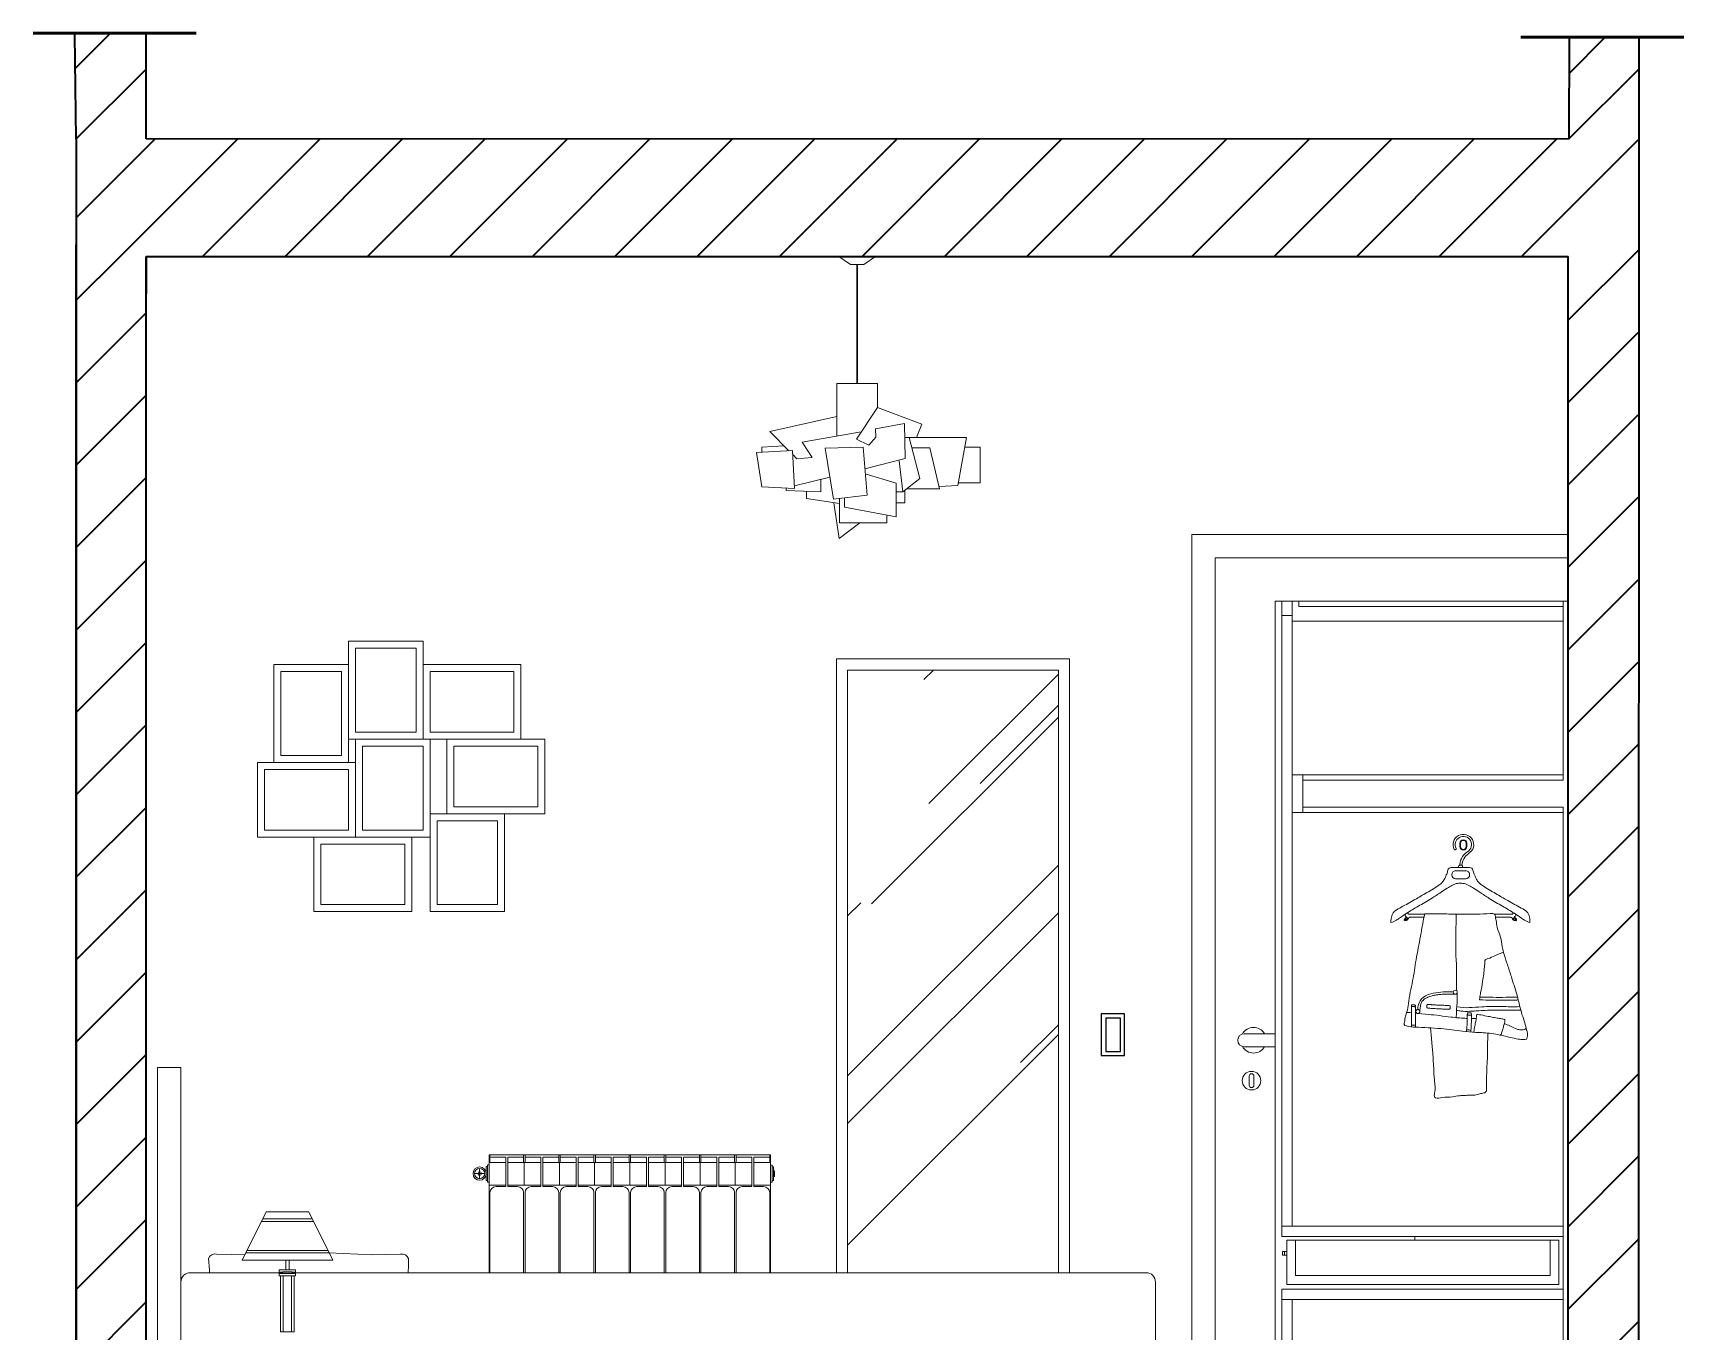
# Model space of a CAD drawing. Header units: millimetres. Extents: x 3179 to 4333, y 961 to 2155.
# Drawn here: x 3978.6 to 4332.7, y 1858.5 to 2137.1 of the extents above; entities that cross this region are included whole.
import ezdxf

# ---------------------------------------------------------------- set-up
doc = ezdxf.new("R2010")
doc.units = ezdxf.units.MM
for name, color, linetype, lineweight in [('A-FURN', 8, 'Continuous', 18), ('A-GLAZ-FULL', 4, 'Continuous', 25), ('A-SECT-MCUT', 7, 'Continuous', 35), ('A-WALL-FULL-EXT', 3, 'Continuous', 35), ('A-WALL-FULL-EXTR', 3, 'Continuous', 35), ('QUOTE', 5, 'Continuous', 13)]:
    doc.layers.add(name, color=color, linetype=linetype, lineweight=lineweight)
doc.layers.add('A-FURN2', color=2, linetype='Continuous')

# ---------------------------------------------------------------- blocks, each defined once
blk = doc.blocks.new('cruccia 4521')
at = {"layer": 'A-FURN'}
for p, q in [((5.6079, 81.3177), (5.5789, 81.3177)), ((5.6079, 81.2941), (5.5789, 81.2941)), ((5.5912, 81.2816), (5.5927, 81.2816)), ((5.5942, 81.2816), (5.5927, 81.2816)), ((5.4454, 81.1931), (5.4903, 81.1931)), ((5.4885, 81.1844), (5.4481, 81.1844)), ((5.7213, 81.1931), (5.6906, 81.1931)), ((5.6929, 81.1844), (5.7372, 81.1844)), ((5.74, 81.1931), (5.7213, 81.1931))]:
    blk.add_line(p, q, dxfattribs=at)
for points in [[(5.5705, 81.327), (5.5927, 81.327)], [(5.6149, 81.327), (5.5927, 81.327)]]:
    blk.add_lwpolyline(points, dxfattribs=at)
for centre, radius, start, end in [((5.601, 81.3921), 0.0296, 300.5941, 207.8432), ((5.601, 81.3921), 0.0236, 300.0419, 207.8432), ((5.5775, 81.3797), 0.003, 207.8432, 27.8432), ((5.5797, 81.3059), 0.0119, 93.9499, 266.0501), ((5.6071, 81.3059), 0.0119, 273.9499, 86.0501), ((5.4371, 81.1809), 0.000553, 185.6953, 22.612), ((5.7483, 81.1809), 0.000553, 157.388, 354.3047)]:
    blk.add_arc(centre, radius, start, end, dxfattribs=at)
blk.add_open_spline([(5.5907, 81.3331), (5.5909, 81.3351), (5.5918, 81.3415), (5.5944, 81.3505), (5.5992, 81.3599), (5.6054, 81.3664), (5.6103, 81.3699), (5.6128, 81.3717)], degree=3, knots=[0.00826449, 0.00826449, 0.00826449, 0.00826449, 0.01404297, 0.02770539, 0.03632232, 0.04524676, 0.0544397, 0.0544397, 0.0544397, 0.0544397], dxfattribs=at)
blk.add_open_spline([(5.5969, 81.3331), (5.5989, 81.347), (5.6038, 81.358), (5.6163, 81.3668)], degree=3, dxfattribs=at)
for points in [[(5.4235, 81.2133), (5.4624, 81.235), (5.4963, 81.2548), (5.5155, 81.2661), (5.532, 81.2769), (5.5401, 81.2842), (5.5464, 81.2924), (5.5523, 81.3054), (5.5561, 81.3162), (5.558, 81.3222), (5.5629, 81.3262), (5.5705, 81.327)], [(5.5995, 81.327), (5.5985, 81.3307), (5.5979, 81.3326), (5.5953, 81.3331), (5.5913, 81.3331), (5.589, 81.3329), (5.5881, 81.3322), (5.5871, 81.3293), (5.5865, 81.327)], [(5.7619, 81.2133), (5.7229, 81.235), (5.689, 81.2548), (5.6698, 81.2661), (5.6533, 81.2769), (5.6452, 81.2842), (5.639, 81.2924), (5.633, 81.3054), (5.6292, 81.3162), (5.6273, 81.3222), (5.6224, 81.3262), (5.6149, 81.327)], [(5.394, 81.1691), (5.4095, 81.1763), (5.4191, 81.1825), (5.4385, 81.1958), (5.472, 81.2159), (5.5102, 81.2384), (5.5371, 81.2558), (5.5549, 81.2676), (5.5683, 81.2756), (5.5763, 81.2791), (5.5854, 81.2814), (5.5912, 81.2816)], [(5.7913, 81.1691), (5.7758, 81.1763), (5.7663, 81.1825), (5.7468, 81.1958), (5.7133, 81.2159), (5.6752, 81.2384), (5.6482, 81.2558), (5.6304, 81.2676), (5.617, 81.2756), (5.6091, 81.2791), (5.5999, 81.2814), (5.5942, 81.2816)], [(5.394, 81.1691), (5.3945, 81.1809), (5.3961, 81.1882), (5.3991, 81.1949), (5.4018, 81.1995), (5.4056, 81.2028), (5.4235, 81.2133)], [(5.4439, 81.1992), (5.4425, 81.1975), (5.4421, 81.1949), (5.4428, 81.1938), (5.4454, 81.1931)], [(5.7414, 81.1992), (5.7428, 81.1975), (5.7432, 81.1949), (5.7425, 81.1938), (5.74, 81.1931)], [(5.7913, 81.1691), (5.7908, 81.1809), (5.7892, 81.1882), (5.7862, 81.1949), (5.7835, 81.1995), (5.7797, 81.2028), (5.7619, 81.2133)], [(5.4481, 81.1844), (5.4453, 81.1831), (5.4433, 81.1793), (5.4408, 81.1758), (5.4363, 81.1749), (5.4322, 81.1754), (5.432, 81.1768), (5.4329, 81.1788), (5.4344, 81.1818), (5.436, 81.1826), (5.4373, 81.1818), (5.4376, 81.1811)], [(5.4361, 81.1942), (5.4342, 81.1908), (5.4355, 81.188), (5.4378, 81.1855), (5.4406, 81.1827), (5.4416, 81.1813), (5.4416, 81.1803), (5.4413, 81.1793), (5.4396, 81.1779), (5.4366, 81.1768), (5.4349, 81.1768), (5.4342, 81.1777), (5.4347, 81.1796), (5.4356, 81.1811), (5.4363, 81.1813), (5.4365, 81.1808)], [(5.7372, 81.1844), (5.74, 81.1831), (5.742, 81.1793), (5.7445, 81.1758), (5.749, 81.1749), (5.7531, 81.1754), (5.7533, 81.1768), (5.7525, 81.1788), (5.751, 81.1818), (5.7493, 81.1826), (5.748, 81.1818), (5.7477, 81.1811)], [(5.7492, 81.1942), (5.7511, 81.1908), (5.7498, 81.188), (5.7475, 81.1855), (5.7448, 81.1827), (5.7437, 81.1813), (5.7437, 81.1803), (5.7441, 81.1793), (5.7457, 81.1779), (5.7487, 81.1768), (5.7505, 81.1768), (5.7512, 81.1777), (5.7506, 81.1796), (5.7498, 81.1811), (5.749, 81.1813), (5.7488, 81.1808)]]:
    blk.add_spline(points, degree=3, dxfattribs=at)
blk = doc.blocks.new('pantalone donna 6472')
at = {"layer": 'A-FURN'}
for centre in [(5.5778, 80.9701), (5.4709, 80.9149)]:
    blk.add_circle(centre, 0.00582, dxfattribs=at)
for points in [[(5.4901, 81.1926), (5.485, 81.1666), (5.4785, 81.1305), (5.4659, 81.0627), (5.456, 81.0025), (5.4438, 80.937), (5.4397, 80.9138), (5.4355, 80.902), (5.4325, 80.884), (5.4318, 80.8776), (5.4378, 80.8738), (5.4637, 80.8701), (5.5371, 80.866), (5.5984, 80.8592), (5.6368, 80.8554), (5.658, 80.8543), (5.7055, 80.8477), (5.735, 80.8405), (5.7579, 80.8363), (5.7729, 80.8345), (5.7813, 80.8363), (5.7837, 80.8411), (5.7819, 80.8627), (5.7765, 80.8826), (5.7687, 80.9066), (5.7554, 80.9577), (5.7398, 81.0093), (5.7284, 81.0448), (5.7176, 81.0781), (5.7121, 81.1009), (5.7073, 81.1274), (5.6977, 81.1556), (5.6947, 81.1754), (5.692, 81.1893), (5.6908, 81.1928), (5.6884, 81.1943), (5.6775, 81.1949), (5.6392, 81.1934), (5.5767, 81.1931), (5.5313, 81.1946), (5.5058, 81.1946), (5.498, 81.1945), (5.4936, 81.1944), (5.4915, 81.194), (5.4905, 81.1935), (5.4901, 81.1926)], [(5.5819, 80.9742), (5.5815, 80.9958), (5.5818, 81.0358), (5.5794, 81.0833), (5.5794, 81.1209), (5.5803, 81.1789), (5.5806, 81.1931)], [(5.6624, 81.0603), (5.6614, 81.0422), (5.6561, 81.0012), (5.6504, 80.9687), (5.6479, 80.9545), (5.6475, 80.9504), (5.6477, 80.9485), (5.6484, 80.9481)], [(5.7159, 81.0842), (5.6912, 81.0744), (5.6713, 81.0661), (5.6634, 81.0622), (5.6624, 81.0603)], [(5.5772, 80.9643), (5.5587, 80.9648), (5.5409, 80.9641), (5.5279, 80.9629), (5.5182, 80.9613), (5.5091, 80.9592), (5.5022, 80.9572), (5.4964, 80.9544), (5.4903, 80.9508), (5.4858, 80.9469), (5.4827, 80.9431), (5.4805, 80.9387), (5.4789, 80.9335), (5.4775, 80.9258), (5.4769, 80.9189), (5.4766, 80.9161)], [(5.5807, 80.8974), (5.5813, 80.9138), (5.5822, 80.9285), (5.5832, 80.9392), (5.5829, 80.957), (5.5829, 80.9672)], [(5.453, 80.9329), (5.4525, 80.9235), (5.4525, 80.9155), (5.4523, 80.9063), (5.4525, 80.8922), (5.4528, 80.8813), (5.4527, 80.8733), (5.4528, 80.8718)], [(5.4528, 80.93), (5.4531, 80.9292), (5.454, 80.929), (5.4556, 80.929), (5.4577, 80.9289), (5.4603, 80.9288), (5.462, 80.9287), (5.4635, 80.9287), (5.464, 80.929), (5.4643, 80.9294)], [(5.453, 80.9329), (5.4532, 80.9335), (5.454, 80.9338), (5.4551, 80.9338), (5.4585, 80.9337), (5.4612, 80.9336), (5.4626, 80.9335), (5.4636, 80.9334), (5.4641, 80.9333), (5.4644, 80.9329), (5.4645, 80.9326), (5.4644, 80.9322)], [(5.4965, 80.9286), (5.4966, 80.9303), (5.4969, 80.9324), (5.4973, 80.934), (5.498, 80.9349), (5.4995, 80.9352), (5.501, 80.9352), (5.5044, 80.935), (5.5073, 80.9347), (5.51, 80.9345)], [(5.5815, 80.9181), (5.5945, 80.9161), (5.6185, 80.9155), (5.6368, 80.9166), (5.6566, 80.9179), (5.6829, 80.9186), (5.7012, 80.9189), (5.7273, 80.9184), (5.745, 80.9186), (5.7573, 80.9184), (5.7652, 80.9185)], [(5.6486, 80.9562), (5.6483, 80.9562), (5.6482, 80.9562), (5.6482, 80.9563)], [(5.6484, 80.9481), (5.6825, 80.9475), (5.729, 80.9475), (5.7496, 80.9478), (5.7544, 80.9478), (5.7579, 80.9482)], [(5.4526, 80.8752), (5.453, 80.8757), (5.4557, 80.876), (5.4576, 80.8759), (5.4602, 80.8758), (5.4625, 80.8756), (5.4635, 80.8755), (5.4639, 80.8752), (5.4641, 80.875)], [(5.4528, 80.8718), (5.4529, 80.8712), (5.453, 80.8709), (5.4531, 80.8707)], [(5.4643, 80.872), (5.4644, 80.871), (5.4644, 80.8705), (5.4643, 80.8701)], [(5.6215, 80.9112), (5.6175, 80.9114), (5.6157, 80.9114), (5.6134, 80.911), (5.6124, 80.9094), (5.6121, 80.9054), (5.6122, 80.899), (5.6122, 80.8902), (5.612, 80.8804), (5.6112, 80.872), (5.6106, 80.8653), (5.6104, 80.8622), (5.6103, 80.86), (5.6103, 80.8587), (5.6107, 80.8578)], [(5.6121, 80.9059), (5.6126, 80.9054), (5.6134, 80.9051), (5.6158, 80.9049), (5.6187, 80.9049), (5.621, 80.9048), (5.6223, 80.9048), (5.6235, 80.9049), (5.6241, 80.9052), (5.6244, 80.9055)], [(5.6215, 80.9112), (5.6234, 80.9103), (5.6244, 80.9045), (5.6242, 80.8979), (5.6241, 80.8898), (5.6236, 80.8779), (5.6231, 80.8693), (5.6229, 80.8643), (5.6227, 80.8608), (5.6225, 80.8581), (5.6222, 80.8572), (5.6217, 80.8566)], [(5.6319, 80.8558), (5.6314, 80.8568), (5.6316, 80.8605), (5.633, 80.8689), (5.636, 80.884), (5.6382, 80.8984), (5.6388, 80.9033), (5.6396, 80.906), (5.6421, 80.9064), (5.6512, 80.9051), (5.673, 80.9009), (5.6868, 80.8982), (5.7009, 80.8956), (5.7125, 80.8936), (5.7179, 80.8923), (5.7196, 80.8915), (5.7199, 80.8897), (5.7193, 80.885), (5.7161, 80.8731), (5.7138, 80.864), (5.7105, 80.8532), (5.7089, 80.8492), (5.7078, 80.8482), (5.7061, 80.8476)], [(5.6104, 80.8619), (5.611, 80.8626), (5.6135, 80.8625), (5.6163, 80.8623), (5.6196, 80.862), (5.6216, 80.8617), (5.6224, 80.8614), (5.6227, 80.8608)]]:
    blk.add_spline(points, degree=3, dxfattribs=at)
for points, knots in [([(5.5721, 80.971), (5.5534, 80.9717), (5.5341, 80.9714), (5.5051, 80.9652), (5.4951, 80.9625), (5.4789, 80.9504), (5.4741, 80.9418), (5.4713, 80.9296), (5.4709, 80.9251), (5.4705, 80.9207)], [0.0142902, 0.0142902, 0.0142902, 0.0142902, 0.1609663, 0.1609663, 0.2380579, 0.2380579, 0.2936447, 0.2936447, 0.3276009, 0.3276009, 0.3276009, 0.3276009]), ([(5.4391, 80.9121), (5.4413, 80.9121), (5.4457, 80.9122), (5.4502, 80.9118), (5.4525, 80.9116)], [0, 0, 0, 0, 0.01743961, 0.03544694, 0.03544694, 0.03544694, 0.03544694]), ([(5.4644, 80.9322), (5.4636, 80.9179), (5.4636, 80.905), (5.4642, 80.8864), (5.4642, 80.8812), (5.4641, 80.8753), (5.4641, 80.8743), (5.4643, 80.872)], [0, 0, 0, 0, 0.1127995, 0.1127995, 0.1454514, 0.1454514, 0.1641049, 0.1641049, 0.1641049, 0.1641049]), ([(5.4965, 80.9286), (5.4964, 80.9279), (5.4965, 80.9267), (5.498, 80.9245), (5.5053, 80.9241), (5.5148, 80.9236), (5.5262, 80.9228), (5.5383, 80.9225), (5.5499, 80.9213), (5.5566, 80.9219), (5.562, 80.9209), (5.5633, 80.9236), (5.5634, 80.927), (5.5634, 80.9293), (5.5621, 80.9318), (5.5557, 80.9321), (5.5455, 80.9327), (5.5341, 80.933), (5.5249, 80.9334), (5.5171, 80.9338), (5.51, 80.9345), (5.51, 80.9345)], [0.39788, 0.39788, 0.39788, 0.39788, 0.4030485, 0.4078717, 0.4172428, 0.4457545, 0.4858859, 0.5177549, 0.5492183, 0.5699776, 0.5772164, 0.5843373, 0.5934984, 0.5988023, 0.602213, 0.6124513, 0.6278955, 0.6598082, 0.7038225, 0.7403402, 0.7404284, 0.7404284, 0.7404284, 0.7404284]), ([(5.5823, 80.9286), (5.5954, 80.9262), (5.6057, 80.9255), (5.6294, 80.9264), (5.6414, 80.9274), (5.6723, 80.9292), (5.6905, 80.9296), (5.7272, 80.9287), (5.7449, 80.9285), (5.7625, 80.9289), (5.7626, 80.9289), (5.7626, 80.9289)], [0, 0, 0, 0, 0.0964915, 0.0964915, 0.192983, 0.192983, 0.3360424, 0.3360424, 0.4791018, 0.4791018, 0.4792789, 0.4792789, 0.4792789, 0.4792789]), ([(5.6486, 80.9562), (5.6733, 80.9557), (5.6979, 80.9552), (5.7321, 80.9556), (5.7428, 80.9558), (5.7532, 80.9559), (5.7543, 80.9559), (5.7559, 80.9561)], [0, 0, 0, 0, 0.195565, 0.195565, 0.2725681, 0.2725681, 0.2860361, 0.2860361, 0.2860361, 0.2860361]), ([(5.4637, 80.91), (5.476, 80.9083), (5.5103, 80.9065), (5.5574, 80.8997), (5.5947, 80.8958), (5.6101, 80.8953), (5.6123, 80.8952)], [0.0654381, 0.0654381, 0.0654381, 0.0654381, 0.1633515, 0.3374719, 0.4421214, 0.4595654, 0.4595654, 0.4595654, 0.4595654]), ([(5.5073, 80.8681), (5.5149, 80.778), (5.5163, 80.7547), (5.5175, 80.7175), (5.5221, 80.6919), (5.5167, 80.671), (5.5264, 80.665), (5.5444, 80.6713), (5.5669, 80.6687), (5.5886, 80.675), (5.6049, 80.674), (5.6194, 80.6769), (5.6338, 80.6749), (5.6474, 80.6795), (5.6575, 80.6813), (5.6671, 80.6842), (5.6673, 80.7099), (5.6674, 80.7367), (5.6692, 80.7732), (5.6703, 80.7942), (5.6701, 80.8054), (5.6711, 80.8533)], [0, 0, 0, 0, 0.0511354, 0.1008707, 0.1562604, 0.1725212, 0.1759664, 0.2027449, 0.2458503, 0.2739758, 0.2978896, 0.315199, 0.337182, 0.3587443, 0.3754351, 0.3827135, 0.3984621, 0.4681729, 0.5111839, 0.5520353, 0.5591946, 0.5591946, 0.5591946, 0.5591946]), ([(5.718, 80.88), (5.7234, 80.8782), (5.7365, 80.8738), (5.752, 80.8638), (5.7669, 80.8618), (5.7758, 80.8629), (5.7806, 80.8678)], [0.0023843, 0.0023843, 0.0023843, 0.0023843, 0.0468986, 0.1121971, 0.1456227, 0.1627668, 0.1627668, 0.1627668, 0.1627668])]:
    blk.add_open_spline(points, degree=3, knots=knots, dxfattribs=at)
blk.add_open_spline([(5.6242, 80.8951), (5.6287, 80.8951), (5.6332, 80.8951), (5.6377, 80.8951)], degree=3, dxfattribs=at)

msp = doc.modelspace()

# ---------------------------------------------------------------- linework, layer by layer
at = {"layer": 'A-FURN'}
for p, q in [((4245.01, 1815.2, 63.83), (4245.01, 2015.2, 63.83)), ((4245.01, 2015.2, 63.83), (4307.87, 2015.2, 63.83)), ((4246.43, 1977.95, 63.83), (4246.43, 2015.2, 63.83)), ((4250.07, 2015.2, 63.83), (4250.07, 2014.08, 63.83)), ((4307.87, 2015.2, 63.83), (4260.62, 2015.2, 63.83)), ((4306.75, 2015.2, 63.83), (4306.75, 1977.95, 63.83)), ((4307.87, 1815.2, 63.83), (4307.87, 2017.2, 63.83)), ((4307.87, 2015.2, 63.83), (4307.87, 1971.05, 63.83)), ((4248.68, 2014.08, 63.83), (4248.68, 1970.46, 63.83)), ((4306.75, 2014.08, 63.83), (4250.07, 2014.08, 63.83)), ((4306.75, 2010.95, 63.83), (4248.68, 2010.95, 63.83)), ((4046.28, 1980.64, 63.83), (4046.28, 2006.64, 63.83)), ((4046.28, 2006.64, 63.83), (4060.78, 2006.64, 63.83)), ((4060.78, 2005.14, 63.83), (4047.78, 2005.14, 63.83)), ((4047.78, 2005.14, 63.83), (4047.78, 1987.14, 63.83)), ((4060.78, 2006.64, 63.83), (4062.28, 2006.64, 63.83)), ((4060.78, 1987.14, 63.83), (4060.78, 2005.14, 63.83)), ((4062.28, 2000.14, 63.83), (4062.28, 2006.64, 63.83)), ((4030.28, 1980.64, 63.83), (4030.28, 2001.64, 63.83)), ((4030.28, 2001.64, 63.83), (4044.78, 2001.64, 63.83)), ((4044.78, 2001.64, 63.83), (4046.28, 2001.64, 63.83)), ((4062.28, 2001.64, 63.83), (4083.28, 2001.64, 63.83)), ((4083.28, 2001.64, 63.83), (4083.28, 1985.64, 63.83)), ((4150.92, 1871.2, 63.83), (4150.92, 2002.84, 63.83)), ((4150.92, 2002.84, 63.83), (4200.92, 2002.84, 63.83)), ((4153.32, 1871.2, 63.83), (4153.32, 2000.44, 63.83)), ((4153.32, 2000.44, 63.83), (4198.52, 2000.44, 63.83)), ((4198.52, 2000.44, 63.83), (4198.52, 1871.2, 63.83)), ((4200.92, 2002.84, 63.83), (4200.92, 1871.2, 63.83)), ((4044.78, 2000.14, 63.83), (4031.78, 2000.14, 63.83)), ((4031.78, 2000.14, 63.83), (4031.78, 1982.14, 63.83)), ((4044.78, 1982.14, 63.83), (4044.78, 2000.14, 63.83)), ((4062.28, 1985.64, 63.83), (4062.28, 2000.14, 63.83)), ((4081.78, 2000.14, 63.83), (4063.78, 2000.14, 63.83)), ((4063.78, 2000.14, 63.83), (4063.78, 1987.14, 63.83)), ((4081.78, 1987.14, 63.83), (4081.78, 2000.14, 63.83)), ((4046.28, 1995.14, 63.83), (4046.28, 1996.64, 63.83)), ((4047.78, 1987.14, 63.83), (4060.78, 1987.14, 63.83)), ((4063.78, 1987.14, 63.83), (4081.78, 1987.14, 63.83)), ((4046.28, 1985.64, 63.83), (4062.28, 1985.64, 63.83)), ((4047.78, 1964.64, 63.83), (4047.78, 1985.64, 63.83)), ((4062.28, 1984.14, 63.83), (4049.28, 1984.14, 63.83)), ((4049.28, 1984.14, 63.83), (4049.28, 1966.14, 63.83)), ((4088.38, 1985.64, 63.83), (4062.28, 1985.64, 63.83)), ((4062.28, 1985.64, 63.83), (4063.78, 1985.64, 63.83)), ((4062.28, 1966.14, 63.83), (4062.28, 1984.14, 63.83)), ((4063.78, 1985.64, 63.83), (4063.78, 1964.64, 63.83)), ((4067.38, 1984.14, 63.83), (4067.38, 1985.64, 63.83)), ((4067.38, 1969.64, 63.83), (4067.38, 1984.14, 63.83)), ((4086.88, 1984.14, 63.83), (4068.88, 1984.14, 63.83)), ((4068.88, 1984.14, 63.83), (4068.88, 1971.14, 63.83)), ((4086.88, 1971.14, 63.83), (4086.88, 1984.14, 63.83)), ((4088.38, 1985.64, 63.83), (4088.38, 1969.64, 63.83)), ((4026.78, 1979.14, 63.83), (4026.78, 1980.64, 63.83)), ((4026.78, 1980.64, 63.83), (4047.78, 1980.64, 63.83)), ((4026.78, 1964.64, 63.83), (4026.78, 1979.14, 63.83)), ((4046.28, 1979.14, 63.83), (4028.28, 1979.14, 63.83)), ((4028.28, 1979.14, 63.83), (4028.28, 1966.14, 63.83)), ((4031.78, 1982.14, 63.83), (4044.78, 1982.14, 63.83)), ((4046.28, 1966.14, 63.83), (4046.28, 1979.14, 63.83)), ((4047.78, 1980.64, 63.83), (4047.78, 1964.64, 63.83)), ((4246.43, 1931.92, 63.83), (4246.43, 1977.95, 63.83)), ((4248.68, 1976.83, 63.83), (4248.68, 1971.05, 63.83)), ((4250.93, 1977.95, 63.83), (4306.75, 1977.95, 63.83)), ((4250.93, 1976.83, 63.83), (4306.75, 1976.84, 63.83)), ((4306.75, 1976.84, 63.83), (4306.75, 1977.95, 63.83)), ((4063.78, 1969.64, 63.83), (4088.38, 1969.64, 63.83)), ((4068.88, 1971.14, 63.83), (4086.88, 1971.14, 63.83)), ((4079.78, 1969.64, 63.83), (4079.78, 1948.64, 63.83)), ((4248.68, 1969.93, 63.83), (4248.68, 1935.9, 63.83)), ((4250.93, 1971.05, 63.83), (4306.75, 1971.05, 63.83)), ((4250.93, 1969.93, 63.83), (4306.75, 1969.93, 63.83)), ((4306.75, 1969.93, 63.83), (4306.75, 1971.05, 63.83)), ((4306.75, 1969.93, 63.83), (4306.75, 1815.2, 63.83)), ((4307.87, 1971.05, 63.83), (4307.87, 1815.2, 63.83)), ((4028.28, 1966.14, 63.83), (4046.28, 1966.14, 63.83)), ((4049.28, 1966.14, 63.83), (4062.28, 1966.14, 63.83)), ((4078.28, 1968.14, 63.83), (4065.28, 1968.14, 63.83)), ((4065.28, 1968.14, 63.83), (4065.28, 1950.14, 63.83)), ((4078.28, 1950.14, 63.83), (4078.28, 1968.14, 63.83)), ((4026.78, 1964.64, 63.83), (4047.78, 1964.64, 63.83)), ((4038.86, 1963.14, 63.83), (4038.86, 1964.64, 63.83)), ((4038.86, 1948.64, 63.83), (4038.86, 1963.14, 63.83)), ((4058.36, 1963.14, 63.83), (4040.36, 1963.14, 63.83)), ((4040.36, 1963.14, 63.83), (4040.36, 1950.14, 63.83)), ((4063.78, 1964.64, 63.83), (4047.78, 1964.64, 63.83)), ((4058.36, 1950.14, 63.83), (4058.36, 1963.14, 63.83)), ((4059.86, 1964.64, 63.83), (4059.86, 1948.64, 63.83)), ((4063.78, 1948.64, 63.83), (4063.78, 1964.64, 63.83)), ((4038.86, 1948.64, 63.83), (4059.86, 1948.64, 63.83)), ((4040.36, 1950.14, 63.83), (4058.36, 1950.14, 63.83)), ((4079.78, 1948.64, 63.83), (4063.78, 1948.64, 63.83)), ((4065.28, 1950.14, 63.83), (4078.28, 1950.14, 63.83)), ((4248.68, 1935.9, 63.83), (4248.68, 1881.2, 63.83)), ((4246.43, 1881.2, 63.83), (4246.43, 1931.92, 63.83)), ((4002.91, 1815.2, 63.83), (4002.91, 1915.2, 63.83)), ((4005.36, 1815.2, 63.83), (4005.36, 1915.2, 63.83)), ((4005.36, 1915.2, 63.83), (4010.36, 1915.2, 63.83)), ((4010.36, 1915.2, 63.83), (4010.36, 1862.7, 63.83)), ((4076.08, 1890.65, 63.83), (4076.08, 1894.31, 63.83)), ((4076.45, 1894.31, 63.83), (4076.08, 1894.31, 63.83)), ((4076.45, 1871.2, 63.83), (4076.45, 1896.45, 63.83)), ((4084, 1896.45, 63.83), (4076.45, 1896.45, 63.83)), ((4076.45, 1894.87, 63.83), (4076.45, 1890.05, 63.83)), ((4076.45, 1894.87, 63.83), (4076.45, 1890.05, 63.83)), ((4080.01, 1894.86, 63.83), (4076.45, 1894.86, 63.83)), ((4076.63, 1894.86, 63.83), (4076.63, 1896.45, 63.83)), ((4080.01, 1896.01, 63.83), (4076.63, 1896.01, 63.83)), ((4080.01, 1889.67, 63.83), (4080.01, 1896.01, 63.83)), ((4083.82, 1896.01, 63.83), (4080.44, 1896.01, 63.83)), ((4080.44, 1889.67, 63.83), (4080.44, 1896.01, 63.83)), ((4084, 1894.86, 63.83), (4080.44, 1894.86, 63.83)), ((4083.82, 1894.86, 63.83), (4083.82, 1896.45, 63.83)), ((4084, 1896.45, 63.83), (4091.54, 1896.45, 63.83)), ((4084, 1894.86, 63.83), (4087.55, 1894.86, 63.83)), ((4084, 1894.86, 63.83), (4084, 1889.99, 63.83)), ((4084, 1894.86, 63.83), (4084, 1889.99, 63.83)), ((4084.17, 1894.86, 63.83), (4084.17, 1896.45, 63.83)), ((4084.17, 1896.01, 63.83), (4087.55, 1896.01, 63.83)), ((4087.55, 1889.67, 63.83), (4087.55, 1896.01, 63.83)), ((4087.98, 1896.01, 63.83), (4091.37, 1896.01, 63.83)), ((4087.98, 1889.67, 63.83), (4087.98, 1896.01, 63.83)), ((4087.98, 1894.86, 63.83), (4091.54, 1894.86, 63.83)), ((4091.37, 1894.86, 63.83), (4091.37, 1896.45, 63.83)), ((4099.08, 1896.45, 63.83), (4091.54, 1896.45, 63.83)), ((4095.09, 1894.86, 63.83), (4091.54, 1894.86, 63.83)), ((4091.54, 1894.86, 63.83), (4091.54, 1889.99, 63.83)), ((4091.54, 1894.86, 63.83), (4091.54, 1889.99, 63.83)), ((4091.54, 1894.86, 63.83), (4091.54, 1889.99, 63.83)), ((4091.54, 1894.86, 63.83), (4091.54, 1889.99, 63.83)), ((4091.71, 1894.86, 63.83), (4091.71, 1896.45, 63.83)), ((4095.09, 1896.01, 63.83), (4091.71, 1896.01, 63.83)), ((4095.09, 1889.67, 63.83), (4095.09, 1896.01, 63.83)), ((4098.91, 1896.01, 63.83), (4095.53, 1896.01, 63.83)), ((4095.53, 1889.67, 63.83), (4095.53, 1896.01, 63.83)), ((4099.08, 1894.86, 63.83), (4095.53, 1894.86, 63.83)), ((4098.91, 1894.86, 63.83), (4098.91, 1896.45, 63.83)), ((4099.08, 1896.45, 63.83), (4106.62, 1896.45, 63.83)), ((4099.08, 1894.86, 63.83), (4099.08, 1889.99, 63.83)), ((4099.08, 1894.86, 63.83), (4102.64, 1894.86, 63.83)), ((4099.08, 1894.86, 63.83), (4099.08, 1889.99, 63.83)), ((4099.26, 1894.86, 63.83), (4099.26, 1896.45, 63.83)), ((4099.26, 1896.01, 63.83), (4102.64, 1896.01, 63.83)), ((4102.64, 1889.67, 63.83), (4102.64, 1896.01, 63.83)), ((4103.07, 1896.01, 63.83), (4106.45, 1896.01, 63.83)), ((4103.07, 1889.67, 63.83), (4103.07, 1896.01, 63.83)), ((4103.07, 1894.86, 63.83), (4106.62, 1894.86, 63.83)), ((4106.45, 1894.86, 63.83), (4106.45, 1896.45, 63.83)), ((4114.17, 1896.45, 63.83), (4106.62, 1896.45, 63.83)), ((4106.62, 1894.86, 63.83), (4106.62, 1889.99, 63.83)), ((4106.62, 1894.86, 63.83), (4106.62, 1889.99, 63.83)), ((4110.18, 1894.86, 63.83), (4106.62, 1894.86, 63.83)), ((4106.62, 1894.86, 63.83), (4106.62, 1889.99, 63.83)), ((4106.62, 1894.86, 63.83), (4106.62, 1889.99, 63.83)), ((4106.8, 1894.86, 63.83), (4106.8, 1896.45, 63.83)), ((4110.18, 1896.01, 63.83), (4106.8, 1896.01, 63.83)), ((4110.18, 1889.67, 63.83), (4110.18, 1896.01, 63.83)), ((4113.99, 1896.01, 63.83), (4110.61, 1896.01, 63.83)), ((4110.61, 1889.67, 63.83), (4110.61, 1896.01, 63.83)), ((4114.17, 1894.86, 63.83), (4110.61, 1894.86, 63.83)), ((4113.99, 1894.86, 63.83), (4113.99, 1896.45, 63.83)), ((4114.17, 1896.45, 63.83), (4121.71, 1896.45, 63.83)), ((4114.17, 1894.86, 63.83), (4117.72, 1894.86, 63.83)), ((4114.17, 1894.86, 63.83), (4114.17, 1889.99, 63.83)), ((4114.17, 1894.86, 63.83), (4114.17, 1889.99, 63.83)), ((4114.34, 1894.86, 63.83), (4114.34, 1896.45, 63.83)), ((4114.34, 1896.01, 63.83), (4117.72, 1896.01, 63.83)), ((4117.72, 1889.67, 63.83), (4117.72, 1896.01, 63.83)), ((4118.16, 1896.01, 63.83), (4121.54, 1896.01, 63.83)), ((4118.16, 1889.67, 63.83), (4118.16, 1896.01, 63.83)), ((4118.16, 1894.86, 63.83), (4121.71, 1894.86, 63.83)), ((4121.54, 1894.86, 63.83), (4121.54, 1896.45, 63.83)), ((4129.25, 1896.45, 63.83), (4121.71, 1896.45, 63.83)), ((4121.71, 1894.86, 63.83), (4121.71, 1889.99, 63.83)), ((4121.71, 1894.86, 63.83), (4121.71, 1889.99, 63.83)), ((4125.26, 1894.86, 63.83), (4121.71, 1894.86, 63.83)), ((4121.71, 1894.86, 63.83), (4121.71, 1889.99, 63.83)), ((4121.71, 1894.86, 63.83), (4121.71, 1889.99, 63.83)), ((4121.88, 1894.86, 63.83), (4121.88, 1896.45, 63.83)), ((4125.26, 1896.01, 63.83), (4121.88, 1896.01, 63.83)), ((4125.26, 1889.67, 63.83), (4125.26, 1896.01, 63.83)), ((4129.08, 1896.01, 63.83), (4125.7, 1896.01, 63.83)), ((4125.7, 1889.67, 63.83), (4125.7, 1896.01, 63.83)), ((4129.25, 1894.86, 63.83), (4125.7, 1894.86, 63.83)), ((4129.08, 1894.86, 63.83), (4129.08, 1896.45, 63.83)), ((4129.25, 1896.45, 63.83), (4136.8, 1896.45, 63.83)), ((4129.25, 1894.86, 63.83), (4129.25, 1889.99, 63.83)), ((4129.25, 1894.86, 63.83), (4132.81, 1894.86, 63.83)), ((4129.25, 1894.86, 63.83), (4129.25, 1889.99, 63.83)), ((4129.43, 1894.86, 63.83), (4129.43, 1896.45, 63.83)), ((4129.43, 1896.01, 63.83), (4132.81, 1896.01, 63.83)), ((4132.81, 1889.67, 63.83), (4132.81, 1896.01, 63.83)), ((4133.24, 1896.01, 63.83), (4136.62, 1896.01, 63.83)), ((4133.24, 1889.67, 63.83), (4133.24, 1896.01, 63.83)), ((4133.24, 1894.86, 63.83), (4136.8, 1894.86, 63.83)), ((4136.62, 1894.86, 63.83), (4136.62, 1896.45, 63.83)), ((4136.8, 1871.2, 63.83), (4136.8, 1896.45, 63.83)), ((4136.8, 1894.86, 63.83), (4136.8, 1890.04, 63.83)), ((4136.8, 1894.86, 63.83), (4136.8, 1890.04, 63.83)), ((4136.8, 1894.29, 63.83), (4137.17, 1894.29, 63.83)), ((4137.17, 1890.64, 63.83), (4137.17, 1894.29, 63.83)), ((4073.32, 1892.46, 63.83), (4075.51, 1892.46, 63.83)), ((4074.42, 1891.37, 63.83), (4074.42, 1893.56, 63.83)), ((4076.08, 1893.95, 63.83), (4075.84, 1893.95, 63.83)), ((4075.84, 1893.09, 63.83), (4075.84, 1893.95, 63.83)), ((4075.84, 1891.01, 63.83), (4075.84, 1893.09, 63.83)), ((4076.08, 1891.01, 63.83), (4075.84, 1891.01, 63.83)), ((4076.45, 1890.65, 63.83), (4076.08, 1890.65, 63.83)), ((4136.8, 1890.64, 63.83), (4137.17, 1890.64, 63.83)), ((4137.17, 1893.93, 63.83), (4137.41, 1893.93, 63.83)), ((4137.17, 1891, 63.83), (4137.41, 1891, 63.83)), ((4137.41, 1891, 63.83), (4137.41, 1893.93, 63.83)), ((4137.41, 1893.07, 63.83), (4137.64, 1893.07, 63.83)), ((4137.41, 1891.86, 63.83), (4137.64, 1891.86, 63.83)), ((4137.64, 1893.07, 63.83), (4137.64, 1893.07, 63.83)), ((4137.64, 1893.07, 63.83), (4137.64, 1891.86, 63.83)), ((4080.01, 1889.99, 63.83), (4076.45, 1889.99, 63.83)), ((4076.63, 1888.37, 63.83), (4076.63, 1871.2, 63.83)), ((4080.01, 1889.67, 63.83), (4077.93, 1889.67, 63.83)), ((4084, 1889.99, 63.83), (4080.44, 1889.99, 63.83)), ((4080.44, 1889.67, 63.83), (4082.52, 1889.67, 63.83)), ((4083.82, 1888.37, 63.83), (4083.82, 1871.2, 63.83)), ((4084, 1889.99, 63.83), (4087.55, 1889.99, 63.83)), ((4084.17, 1888.37, 63.83), (4084.17, 1871.2, 63.83)), ((4087.55, 1889.67, 63.83), (4085.47, 1889.67, 63.83)), ((4087.98, 1889.99, 63.83), (4091.54, 1889.99, 63.83)), ((4087.98, 1889.67, 63.83), (4090.07, 1889.67, 63.83)), ((4091.37, 1888.37, 63.83), (4091.37, 1871.2, 63.83)), ((4095.09, 1889.99, 63.83), (4091.54, 1889.99, 63.83)), ((4091.71, 1888.37, 63.83), (4091.71, 1871.2, 63.83)), ((4095.09, 1889.67, 63.83), (4093.01, 1889.67, 63.83)), ((4099.08, 1889.99, 63.83), (4095.53, 1889.99, 63.83)), ((4095.53, 1889.67, 63.83), (4097.61, 1889.67, 63.83)), ((4098.91, 1888.37, 63.83), (4098.91, 1871.2, 63.83)), ((4099.08, 1889.99, 63.83), (4102.64, 1889.99, 63.83)), ((4099.26, 1888.37, 63.83), (4099.26, 1871.2, 63.83)), ((4102.64, 1889.67, 63.83), (4100.55, 1889.67, 63.83)), ((4103.07, 1889.99, 63.83), (4106.62, 1889.99, 63.83)), ((4103.07, 1889.67, 63.83), (4105.15, 1889.67, 63.83)), ((4106.45, 1888.37, 63.83), (4106.45, 1871.2, 63.83)), ((4110.18, 1889.99, 63.83), (4106.62, 1889.99, 63.83)), ((4106.8, 1888.37, 63.83), (4106.8, 1871.2, 63.83)), ((4110.18, 1889.67, 63.83), (4108.1, 1889.67, 63.83)), ((4114.17, 1889.99, 63.83), (4110.61, 1889.99, 63.83)), ((4110.61, 1889.67, 63.83), (4112.69, 1889.67, 63.83)), ((4113.99, 1888.37, 63.83), (4113.99, 1871.2, 63.83)), ((4114.17, 1889.99, 63.83), (4117.72, 1889.99, 63.83)), ((4114.34, 1888.37, 63.83), (4114.34, 1871.2, 63.83)), ((4117.72, 1889.67, 63.83), (4115.64, 1889.67, 63.83)), ((4118.16, 1889.99, 63.83), (4121.71, 1889.99, 63.83)), ((4118.16, 1889.67, 63.83), (4120.24, 1889.67, 63.83)), ((4121.54, 1888.37, 63.83), (4121.54, 1871.2, 63.83)), ((4125.26, 1889.99, 63.83), (4121.71, 1889.99, 63.83)), ((4121.88, 1888.37, 63.83), (4121.88, 1871.2, 63.83)), ((4125.26, 1889.67, 63.83), (4123.18, 1889.67, 63.83)), ((4129.25, 1889.99, 63.83), (4125.7, 1889.99, 63.83)), ((4125.7, 1889.67, 63.83), (4127.78, 1889.67, 63.83)), ((4129.08, 1888.37, 63.83), (4129.08, 1871.2, 63.83)), ((4129.25, 1889.99, 63.83), (4132.81, 1889.99, 63.83)), ((4129.43, 1888.37, 63.83), (4129.43, 1871.2, 63.83)), ((4132.81, 1889.67, 63.83), (4130.73, 1889.67, 63.83)), ((4133.24, 1889.99, 63.83), (4136.8, 1889.99, 63.83)), ((4133.24, 1889.67, 63.83), (4135.32, 1889.67, 63.83)), ((4136.62, 1888.37, 63.83), (4136.62, 1871.2, 63.83)), ((4023.49, 1873.89, 63.83), (4028.62, 1884.29, 63.83)), ((4028.62, 1884.29, 63.83), (4037.77, 1884.29, 63.83)), ((4042.9, 1873.89, 63.83), (4037.77, 1884.29, 63.83)), ((4027.6, 1882.21, 63.83), (4038.8, 1882.21, 63.83)), ((4027.86, 1882.74, 63.83), (4038.54, 1882.74, 63.83)), ((4246.43, 1881.2, 63.83), (4306.75, 1881.2, 63.83)), ((4246.43, 1881.2, 63.83), (4246.43, 1878.95, 63.83)), ((4246.43, 1878.95, 63.83), (4306.75, 1878.95, 63.83)), ((4249.39, 1878.21, 63.83), (4247.52, 1878.21, 63.83)), ((4247.52, 1878.21, 63.83), (4247.52, 1868.69, 63.83)), ((4249.39, 1870.57, 63.83), (4249.39, 1878.21, 63.83)), ((4274.95, 1878.21, 63.83), (4274.95, 1879.07, 63.83)), ((4305.88, 1878.21, 63.83), (4290.49, 1878.21, 63.83)), ((4304.01, 1878.21, 63.83), (4304.01, 1870.57, 63.83)), ((4305.88, 1868.69, 63.83), (4305.88, 1878.21, 63.83)), ((4016.27, 1874.25, 63.83), (4016.48, 1871.82, 63.83)), ((4021.28, 1875.09, 63.83), (4018.01, 1875.2, 63.83)), ((4021.28, 1875.09, 63.83), (4024.09, 1875.02, 63.83)), ((4023.49, 1873.89, 63.83), (4042.9, 1873.89, 63.83)), ((4024.26, 1875.44, 63.83), (4042.13, 1875.44, 63.83)), ((4024.52, 1875.97, 63.83), (4041.87, 1875.97, 63.83)), ((4033.58, 1873.87, 63.83), (4032.83, 1873.87, 63.83)), ((4032.83, 1873.87, 63.83), (4032.83, 1871.84, 63.83)), ((4033.58, 1871.84, 63.83), (4033.58, 1873.87, 63.83)), ((4051.36, 1875.02, 63.83), (4042.13, 1875.44, 63.83)), ((4054.18, 1875.09, 63.83), (4051.36, 1875.02, 63.83)), ((4054.18, 1875.09, 63.83), (4057.45, 1875.2, 63.83)), ((4059.19, 1874.25, 63.83), (4059.19, 1872.75, 63.83)), ((4247.52, 1875.77, 63.83), (4247.04, 1875.77, 63.83)), ((4247.04, 1874.94, 63.83), (4247.52, 1874.94, 63.83)), ((4002.91, 1853.2, 63.83), (4002.91, 1871.2, 63.83)), ((4032.22, 1871.2, 63.83), (4012.36, 1871.2, 63.83)), ((4016.48, 1871.82, 63.83), (4016.48, 1871.16, 63.83)), ((4034.96, 1871.84, 63.83), (4031.42, 1871.84, 63.83)), ((4031.42, 1871.84, 63.83), (4031.42, 1871.35, 63.83)), ((4031.42, 1871.35, 63.83), (4034.96, 1871.35, 63.83)), ((4034.96, 1871, 63.83), (4031.42, 1871, 63.83)), ((4031.42, 1871, 63.83), (4031.42, 1870.51, 63.83)), ((4031.42, 1870.51, 63.83), (4034.96, 1870.51, 63.83)), ((4031.73, 1858.49, 63.83), (4031.73, 1870.53, 63.83)), ((4031.73, 1870.53, 63.83), (4034.63, 1870.53, 63.83)), ((4034.24, 1871.36, 63.83), (4032.22, 1871.36, 63.83)), ((4032.22, 1871.36, 63.83), (4032.22, 1871.01, 63.83)), ((4032.22, 1871.01, 63.83), (4034.24, 1871.01, 63.83)), ((4032.29, 1858.49, 63.83), (4032.29, 1870.53, 63.83)), ((4032.83, 1871.84, 63.83), (4033.58, 1871.84, 63.83)), ((4034.08, 1870.53, 63.83), (4034.08, 1858.49, 63.83)), ((4034.24, 1871.01, 63.83), (4034.24, 1871.36, 63.83)), ((4217.36, 1871.2, 63.83), (4034.24, 1871.2, 63.83)), ((4034.63, 1870.53, 63.83), (4034.63, 1858.49, 63.83)), ((4034.96, 1871.35, 63.83), (4034.96, 1871.84, 63.83)), ((4034.96, 1870.51, 63.83), (4034.96, 1871, 63.83)), ((4048.34, 1871.2, 63.83), (4048.34, 1871.2, 63.83)), ((4059.19, 1872.75, 63.83), (4059.06, 1871.2, 63.83)), ((4304.01, 1870.57, 63.83), (4249.39, 1870.57, 63.83)), ((4010.36, 1869.2, 63.83), (4010.36, 1856.2, 63.83)), ((4219.36, 1869.2, 63.83), (4219.36, 1855.2, 63.83)), ((4246.43, 1867.7, 63.83), (4246.43, 1865.45, 63.83)), ((4246.43, 1867.7, 63.83), (4306.75, 1867.7, 63.83)), ((4247.52, 1868.69, 63.83), (4305.88, 1868.69, 63.83)), ((4246.43, 1865.45, 63.83), (4306.75, 1865.45, 63.83)), ((4246.43, 1815.2, 63.83), (4246.43, 1865.45, 63.83)), ((4248.68, 1865.45, 63.83), (4248.68, 1815.2, 63.83)), ((4034.63, 1858.49, 63.83), (4031.73, 1858.49, 63.83))]:
    msp.add_line(p, q, dxfattribs=at)
at = {"layer": 'A-FURN', "linetype": 'Continuous'}
for p, q in [((4169.71, 1998.41, 63.83), (4171.74, 2000.44, 63.83)), ((4170.73, 1971.8, 63.83), (4198.52, 1999.59, 63.83)), ((4158.45, 1950.3, 63.83), (4198.52, 1990.37, 63.83)), ((4181.74, 1976.15, 63.83), (4198.52, 1992.93, 63.83)), ((4153.32, 1913.44, 63.83), (4198.52, 1958.64, 63.83)), ((4153.32, 1947.73, 63.83), (4156.15, 1950.56, 63.83)), ((4153.32, 1903.2, 63.83), (4198.52, 1948.4, 63.83)), ((4190.44, 1916.27, 63.83), (4198.52, 1924.35, 63.83)), ((4153.32, 1877.1, 63.83), (4198.52, 1922.3, 63.83))]:
    msp.add_line(p, q, dxfattribs=at)
at = {"layer": 'A-FURN', "elevation": 63.83}
for points in [[(4151.45, 2089.16), (4151.45, 2089.16), (4153.97, 2087.41)], [(4159.34, 2089.16), (4151.45, 2089.16)], [(4159.34, 2089.16), (4159.34, 2089.16), (4156.83, 2087.41)], [(4153.97, 2087.41), (4156.83, 2087.41)], [(4155.59, 2087.41), (4155.21, 2087.41)], [(4155.32, 2087.41), (4155.33, 2061.88)], [(4155.47, 2087.41), (4155.47, 2061.88)], [(4159.77, 2056.79), (4159.77, 2061.88), (4151.03, 2061.88), (4151.03, 2050.63)], [(4151.03, 2054.83), (4136.67, 2051.62), (4140.73, 2047.5)], [(4157.03, 2043.61), (4165.66, 2045.82), (4165.51, 2053.31), (4159.29, 2052.19), (4159.36, 2050.39), (4157.88, 2048.66), (4155.24, 2049.94), (4159.77, 2056.79), (4169.26, 2053.16), (4168.12, 2050.36)], [(4156.21, 2051.53), (4143.55, 2049.32), (4145.76, 2046.01), (4142.45, 2045.76)], [(4164.39, 2045.36), (4165.16, 2038.7), (4168.81, 2041.53), (4166.52, 2050.36)], [(4165.57, 2050.36), (4178.83, 2050.36), (4176.95, 2040.05), (4172.94, 2039.82)], [(4139.68, 2048.56), (4134.95, 2048.26), (4134.95, 2047.17)], [(4141.56, 2046.66), (4142.45, 2045.76)], [(4165.99, 2039.35), (4173.06, 2039.35), (4170.99, 2048.13), (4167.1, 2048.13)], [(4178.45, 2048.24), (4181.78, 2048.24), (4181.78, 2040.58), (4177.04, 2040.58)], [(4147.59, 2041.37), (4147.59, 2038.7), (4140.16, 2038.94), (4140.16, 2039.48)], [(4141.97, 2039.98), (4149.54, 2041.85)], [(4157.11, 2042.53), (4163.71, 2040.5), (4163.71, 2033.31), (4152.69, 2035.41), (4152.69, 2037.41)], [(4144.52, 2038.8), (4144.52, 2037.23), (4151.57, 2036.15)], [(4155.93, 2032.04), (4151.54, 2028.68), (4150.37, 2036.34)], [(4161.76, 2033.54), (4161.76, 2032.04), (4151.57, 2032.04), (4151.57, 2037.28)], [(4163.68, 2036.34), (4165.63, 2036.34), (4165.63, 2039.06)], [(4165.16, 2038.7), (4163.71, 2038.7)], [(4290.49, 1878.21), (4249.39, 1878.21)]]:
    msp.add_lwpolyline(points, dxfattribs=at)
for points in [[(4141.51, 2047.54), (4133.78, 2047.12), (4134.97, 2039.73), (4141.94, 2039.39)], [(4150.29, 2037.13), (4157.49, 2037.96), (4156.66, 2048.22), (4148.49, 2048.07)], [(4248.68, 2014.08), (4248.68, 2015.2), (4246.43, 2015.2), (4246.43, 2012.16), (4248.68, 2012.16)], [(4248.68, 1977.95), (4250.93, 1977.95), (4250.93, 1969.93), (4248.68, 1969.93)], [(4246.57, 1875.77), (4247.04, 1875.77), (4247.04, 1874.94), (4246.57, 1874.94)]]:
    msp.add_lwpolyline(points, close=True, dxfattribs=at)
for points in [[(4285.37, 1964.06, 0.00216), (4285.36, 1964.06, 0.410656), (4284.64, 1963.32), (4284.64, 1962.6, 1), (4286.11, 1962.6), (4286.11, 1963.32, 0.413182)], [(4285.37, 1963.93, 0.002067), (4285.36, 1963.93, 0.410552), (4284.76, 1963.32), (4284.76, 1962.6, 1), (4285.98, 1962.6), (4285.98, 1963.32, 0.413078)]]:
    msp.add_lwpolyline(points, format="xyb", close=True, dxfattribs=at)
at = {"layer": 'A-FURN'}
for radius in [1.42, 1.1, 0.382]:
    msp.add_circle((4074.42, 1892.46, 63.83), radius, dxfattribs=at)
for centre, radius, start, end in [((4077.93, 1888.37, 63.83), 1.3, 90, 180), ((4082.52, 1888.37, 63.83), 1.3, 0, 90), ((4085.47, 1888.37, 63.83), 1.3, 90, 180), ((4090.07, 1888.37, 63.83), 1.3, 0, 90), ((4093.01, 1888.37, 63.83), 1.3, 90, 180), ((4097.61, 1888.37, 63.83), 1.3, 0, 90), ((4100.55, 1888.37, 63.83), 1.3, 90, 180), ((4105.15, 1888.37, 63.83), 1.3, 0, 90), ((4108.1, 1888.37, 63.83), 1.3, 90, 180), ((4112.69, 1888.37, 63.83), 1.3, 0, 90), ((4115.64, 1888.37, 63.83), 1.3, 90, 180), ((4120.24, 1888.37, 63.83), 1.3, 0, 90), ((4123.18, 1888.37, 63.83), 1.3, 90, 180), ((4127.78, 1888.37, 63.83), 1.3, 0, 90), ((4130.73, 1888.37, 63.83), 1.3, 90, 180), ((4135.32, 1888.37, 63.83), 1.3, 0, 90), ((4017.68, 1873.73, 63.83), 1.51, 77.5957, 159.9844), ((4057.73, 1873.65, 63.83), 1.58, 22.1232, 100.2966), ((4012.36, 1869.2, 63.83), 2, 90, 180), ((4217.36, 1869.2, 63.83), 2, 0, 90)]:
    msp.add_arc(centre, radius, start, end, dxfattribs=at)
at = {"layer": 'A-FURN2', "lineweight": 50}
for p, q in [((3978.64, 2137.08, 63.83), (4013.64, 2137.08, 63.83)), ((4297.69, 2136.19, 63.83), (4332.69, 2136.19, 63.83))]:
    msp.add_line(p, q, dxfattribs=at)
at = {"layer": 'A-GLAZ-FULL'}
for p, q in [((4212.72, 1926.7, 63.83), (4207.68, 1926.7, 63.83)), ((4207.68, 1926.7, 63.83), (4207.68, 1917.79, 63.83)), ((4212.72, 1917.79, 63.83), (4212.72, 1926.7, 63.83)), ((4207.68, 1917.79, 63.83), (4212.72, 1917.79, 63.83))]:
    msp.add_line(p, q, dxfattribs=at)
at = {"layer": 'A-GLAZ-FULL', "elevation": 63.83}
msp.add_lwpolyline([(4211.84, 1925.78), (4208.68, 1925.78), (4208.68, 1918.62), (4211.84, 1918.62)], close=True, dxfattribs=at)
at = {"layer": 'A-SECT-MCUT', "color": 1, "linetype": 'Continuous'}
for p, q in [((3987.65, 2129.49, 63.83), (3995.24, 2137.08, 63.83)), ((4308.11, 2128.5, 63.83), (4315.8, 2136.19, 63.83)), ((3987.91, 2114.36, 63.83), (4002.91, 2129.36, 63.83)), ((4308.1, 2114.46, 63.83), (4322.99, 2129.35, 63.83)), ((3987.91, 2097.43, 63.83), (4004.86, 2114.37, 63.83)), ((3997.33, 2089.16, 63.83), (4022.54, 2114.37, 63.83)), ((4015.01, 2089.16, 63.83), (4040.22, 2114.38, 63.83)), ((4032.69, 2089.16, 63.83), (4057.91, 2114.38, 63.83)), ((4050.36, 2089.16, 63.83), (4075.59, 2114.39, 63.83)), ((4068.04, 2089.16, 63.83), (4093.27, 2114.4, 63.83)), ((4085.72, 2089.16, 63.83), (4110.95, 2114.4, 63.83)), ((4103.4, 2089.16, 63.83), (4128.64, 2114.41, 63.83)), ((4121.07, 2089.16, 63.83), (4146.32, 2114.41, 63.83)), ((4138.75, 2089.16, 63.83), (4164, 2114.42, 63.83)), ((4156.43, 2089.16, 63.83), (4181.69, 2114.42, 63.83)), ((4174.11, 2089.16, 63.83), (4199.37, 2114.43, 63.83)), ((4191.78, 2089.16, 63.83), (4217.05, 2114.43, 63.83)), ((4209.46, 2089.16, 63.83), (4234.74, 2114.44, 63.83)), ((4227.14, 2089.16, 63.83), (4252.42, 2114.44, 63.83)), ((4244.82, 2089.16, 63.83), (4270.1, 2114.45, 63.83)), ((4262.5, 2089.16, 63.83), (4287.78, 2114.45, 63.83)), ((4280.17, 2089.16, 63.83), (4305.47, 2114.46, 63.83)), ((4297.85, 2089.16, 63.83), (4322.88, 2114.19, 63.83)), ((3987.91, 2079.75, 63.83), (3997.33, 2089.16, 63.83)), ((4307.87, 2075.52, 63.83), (4322.98, 2090.57, 63.83)), ((3987.91, 2062.07, 63.83), (4002.91, 2077.07, 63.83)), ((4307.87, 2057.84, 63.83), (4322.88, 2072.85, 63.83)), ((3987.91, 2044.39, 63.83), (4002.91, 2059.39, 63.83)), ((4307.87, 2040.17, 63.83), (4322.88, 2055.18, 63.83)), ((3987.91, 2026.72, 63.83), (4002.91, 2041.72, 63.83)), ((4307.87, 2022.49, 63.83), (4322.89, 2037.5, 63.83)), ((3987.91, 2009.04, 63.83), (4002.91, 2024.04, 63.83)), ((4307.87, 2004.81, 63.83), (4322.89, 2019.83, 63.83)), ((3987.91, 1991.36, 63.83), (4002.91, 2006.36, 63.83)), ((4307.87, 1987.13, 63.83), (4322.89, 2002.15, 63.83)), ((3987.91, 1973.68, 63.83), (4002.91, 1988.68, 63.83)), ((4307.87, 1969.46, 63.83), (4322.89, 1984.48, 63.83)), ((3987.91, 1956, 63.83), (4002.91, 1971, 63.83)), ((4307.87, 1951.78, 63.83), (4322.9, 1966.8, 63.83)), ((3987.91, 1938.33, 63.83), (4002.91, 1953.33, 63.83)), ((4307.87, 1934.1, 63.83), (4322.9, 1949.13, 63.83)), ((3987.91, 1920.65, 63.83), (4002.91, 1935.65, 63.83)), ((4307.87, 1916.42, 63.83), (4322.9, 1931.45, 63.83)), ((3987.91, 1902.97, 63.83), (4002.91, 1917.97, 63.83)), ((4307.87, 1898.74, 63.83), (4322.9, 1913.78, 63.83)), ((3987.91, 1885.29, 63.83), (4002.91, 1900.29, 63.83)), ((4307.87, 1881.07, 63.83), (4322.9, 1896.1, 63.83)), ((3987.91, 1867.62, 63.83), (4002.91, 1882.62, 63.83)), ((4307.87, 1863.39, 63.83), (4322.91, 1878.42, 63.83)), ((3987.91, 1849.94, 63.83), (4002.91, 1864.94, 63.83)), ((4307.87, 1845.71, 63.83), (4322.91, 1860.75, 63.83))]:
    msp.add_line(p, q, dxfattribs=at)
at = {"layer": 'A-WALL-FULL-EXT'}
for p, q in [((3987.91, 2114.36, 63.83), (3987.61, 2136.7, 63.83)), ((4322.99, 2136.19, 63.83), (4322.92, 1815.23, 63.83)), ((3987.91, 2114.36, 63.83), (3987.91, 1815.2, 63.83)), ((4002.91, 2114.37, 63.83), (4308.1, 2114.46, 63.83)), ((3987.91, 2089.16, 63.83), (3987.91, 2091.68, 63.83)), ((3987.91, 1815.2, 63.83), (3987.91, 2089.16, 63.83)), ((4002.91, 1815.2, 63.83), (4002.91, 2089.16, 63.83))]:
    msp.add_line(p, q, dxfattribs=at)
at = {"layer": 'A-WALL-FULL-EXTR'}
for p, q in [((4002.91, 2114.37, 63.83), (4002.91, 2137.07, 63.83)), ((4308.1, 2114.46, 63.83), (4308.12, 2136.19, 63.83)), ((4002.91, 2089.16, 63.83), (4307.87, 2089.16, 63.83)), ((4002.91, 2089.16, 63.83), (4002.91, 2081.16, 63.83)), ((4307.87, 1815.2, 63.83), (4307.87, 2089.16, 63.83))]:
    msp.add_line(p, q, dxfattribs=at)
at = {"layer": 'QUOTE'}
for p, q in [((4227.12, 1815.2, 63.83), (4227.12, 2029.55, 63.83)), ((4227.12, 2029.55, 63.83), (4307.87, 2029.55, 63.83)), ((4307.87, 2024.55, 63.83), (4232.12, 2024.55, 63.83)), ((4232.12, 2024.55, 63.83), (4232.12, 1815.2, 63.83)), ((4239.14, 1922.46, 63.83), (4238.39, 1922.46, 63.83)), ((4238.39, 1919.66, 63.83), (4245.01, 1919.66, 63.83)), ((4239.14, 1922.46, 63.83), (4241.64, 1922.46, 63.83)), ((4245.01, 1922.46, 63.83), (4241.64, 1922.46, 63.83))]:
    msp.add_line(p, q, dxfattribs=at)
at = {"layer": 'QUOTE', "elevation": 63.83}
msp.add_lwpolyline([(4239.45, 1913.39, -1), (4240.45, 1913.39), (4240.45, 1911.39, -1), (4239.45, 1911.39)], format="xyb", close=True, dxfattribs=at)
at = {"layer": 'QUOTE'}
msp.add_circle((4239.95, 1912.39, 63.83), 2, dxfattribs=at)
for centre, radius, start, end in [((4240.39, 1921.06, 63.83), 2.75, 30.6033, 150.8038), ((4238.39, 1921.06, 63.83), 1.4, 90, 270), ((4240.39, 1921.06, 63.83), 2.75, 209.1962, 329.3967)]:
    msp.add_arc(centre, radius, start, end, dxfattribs=at)

# ---------------------------------------------------------------- block references
at = {"layer": 'A-FURN', "xscale": 74.9999999992724, "yscale": 74.9999999992724, "zscale": 74.9999999992724}
for name in ['cruccia 4521', 'pantalone donna 6472']:
    msp.add_blockref(name, (3865.3, -4141.4, 63.83), dxfattribs=at)

doc.saveas('drawing.dxf')
